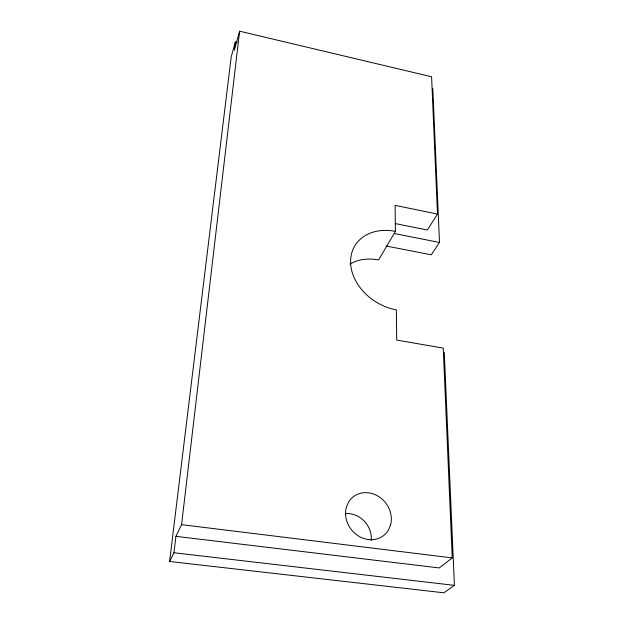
<?xml version="1.0" encoding="UTF-8"?>
<svg xmlns="http://www.w3.org/2000/svg" width="624" height="624" viewBox="0 0 624 624"><rect width="100%" height="100%" fill="white"/><g stroke="black" fill="none" stroke-linecap="round" stroke-linejoin="round"><path stroke-width="0.94" d="M444.28 352.443L454.412 585.359L443.882 592.8L169.588 561.483L173.948 552.755L175.921 536.344L181.568 524.659L239.624 31.2L431.59 76.775L437.486 214.055L427.354 230.006L395.288 223.579M237.229 42.44L235.342 41.995L234.351 50.185L239.624 31.2M169.588 561.483L231.2 56.963L235.342 41.995M437.486 214.055L395.109 205.374L395.421 231.395L378.596 259.943A45.458 36.262 32 0 0 349.986 264.046M432.791 88.335L439.499 242.471L431.285 254.81L386.123 246.02M395.421 231.395A47.518 36.941 31.7 0 0 350.579 262.041A47.518 36.941 31.7 0 0 396.365 309.855L396.724 340.08L443.243 348.122L452.244 557.903L439.21 567.941L175.921 536.344M173.948 552.755L454.412 585.359M181.568 524.659L452.244 557.903M394.368 233.532L439.499 242.471M345.329 513.638A23.4 20.982 54.2 0 1 371.264 540.517M390.616 524.784L388.37 530.166A24.617 21.746 51.5 0 1 359.541 536.617A24.617 21.746 51.5 0 1 346.445 506.938L348.847 501.649A24.617 21.746 51.5 0 1 377.333 495.752A24.617 21.746 51.5 0 1 390.616 524.784"/></g></svg>
